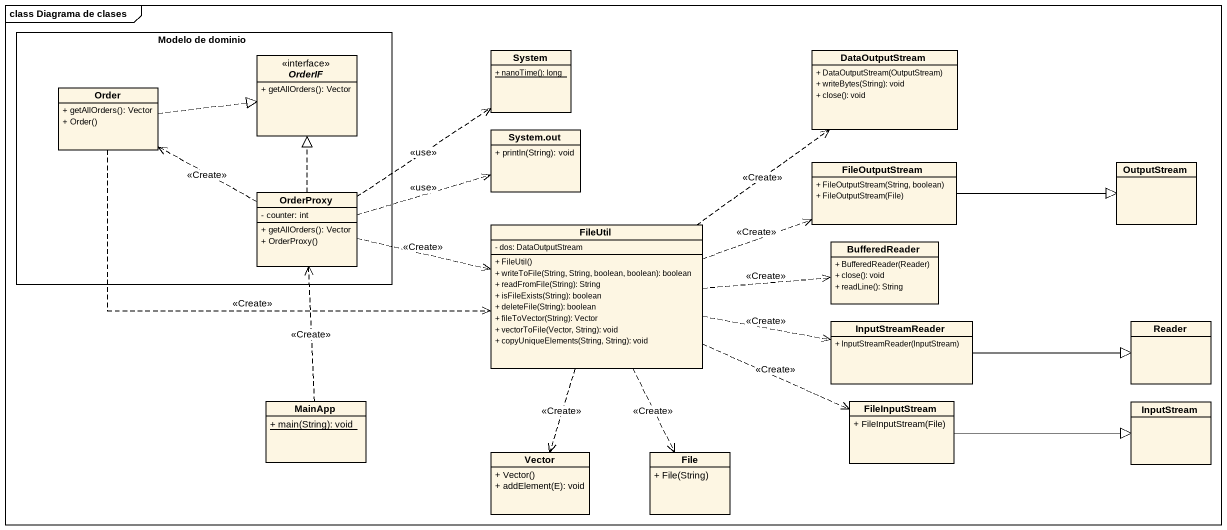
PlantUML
@startuml
mainframe class Diagrama de clases
hide circle
hide empty members
skinparam classAttributeIconSize 0
rectangle "Modelo de dominio" as Modelo_de_dominio {
  interface OrderIF {
    + getAllOrders(): Vector
  }
  class Order {
    + getAllOrders(): Vector
    + Order()
  }
  class OrderProxy {
    - counter: int
    + getAllOrders(): Vector
    + OrderProxy()
  }
}
class System {
  {static} + nanoTime(): long
}
class DataOutputStream {
  + DataOutputStream(OutputStream)
  + writeBytes(String): void
  + close(): void
}
class "System.out" as System_out {
  + println(String): void
}
class FileOutputStream {
  + FileOutputStream(String, boolean)
  + FileOutputStream(File)
}
class OutputStream
class FileUtil {
  - dos: DataOutputStream
  + FileUtil()
  + writeToFile(String, String, boolean, boolean): boolean
  + readFromFile(String): String
  + isFileExists(String): boolean
  + deleteFile(String): boolean
  + fileToVector(String): Vector
  + vectorToFile(Vector, String): void
  + copyUniqueElements(String, String): void
}
class BufferedReader {
  + BufferedReader(Reader)
  + close(): void
  + readLine(): String
}
class InputStreamReader {
  + InputStreamReader(InputStream)
}
class Reader
class MainApp {
  {static} + main(String): void
}
class FileInputStream {
  + FileInputStream(File)
}
class InputStream
class Vector {
  + Vector()
  + addElement(E): void
}
class "File" as File_ {
  + File(String)
}
Order .right.|> OrderIF
Order .right.> FileUtil : <<Create>>
FileOutputStream -right-|> OutputStream
OrderProxy .up.|> OrderIF
OrderProxy .up.> System : <<use>>
OrderProxy .left.> Order : <<Create>>
OrderProxy .right.> System_out : <<use>>
OrderProxy .right.> FileUtil : <<Create>>
FileUtil .up.> DataOutputStream : <<Create>>
FileUtil .right.> FileOutputStream : <<Create>>
FileUtil .right.> BufferedReader : <<Create>>
FileUtil .right.> InputStreamReader : <<Create>>
FileUtil .right.> FileInputStream : <<Create>>
FileUtil ..> Vector : <<Create>>
FileUtil ..> File_ : <<Create>>
InputStreamReader -right-|> Reader
MainApp .up.> OrderProxy : <<Create>>
FileInputStream -right-|> InputStream
@enduml
